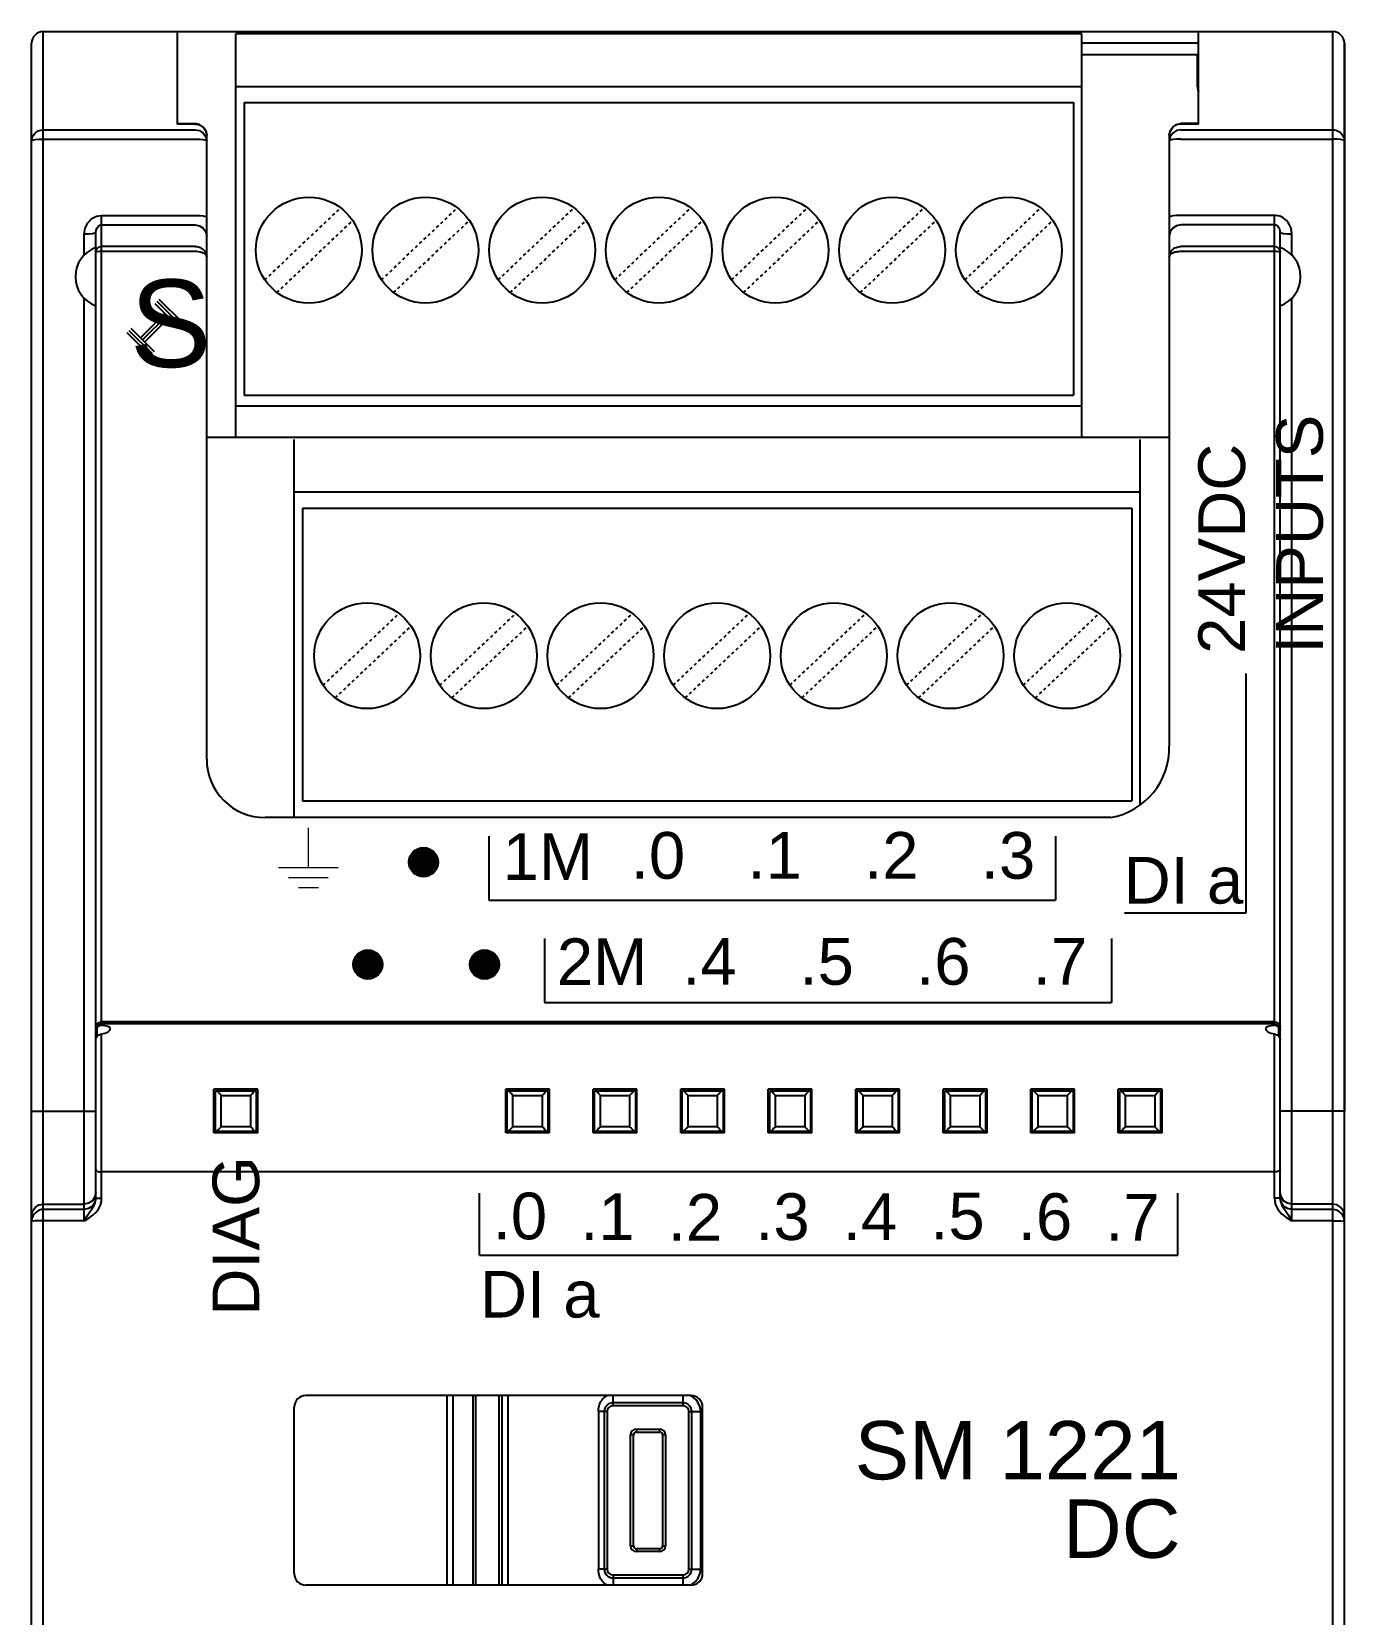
# Model space of a CAD drawing. Header units: inches. Extents: x 57 to 2760, y -193 to 2149.
# Drawn here: x 160 to 205, y 1549.4 to 1603.7 of the extents above; entities that cross this region are included whole.
import ezdxf

# ---------------------------------------------------------------- set-up
doc = ezdxf.new("R2010")
doc.units = ezdxf.units.IN
doc.header["$MEASUREMENT"] = 0
doc.linetypes.add('DOT', pattern=[0.2, 0.1, -0.1])
doc.styles.get("Standard").update_dxf_attribs({"font": 'arial.ttf'})

msp = doc.modelspace()

# ---------------------------------------------------------------- linework, layer by layer
at = {"color": 7, "linetype": 'Continuous'}
for p, q in [((160.37329, 1503.68422), (160.37329, 1603.68422)), ((160.37329, 1603.68422), (204.57329, 1603.68422)), ((164.97329, 1600.51791), (164.97329, 1603.68422)), ((199.97329, 1600.51791), (199.97329, 1603.68422)), ((204.57329, 1503.68422), (204.57329, 1603.68422)), ((159.97329, 1504.08422), (159.97329, 1603.28422)), ((166.97329, 1589.78895), (166.97329, 1603.60422)), ((195.97329, 1603.60422), (166.97329, 1603.60422)), ((195.97329, 1589.78895), (195.97329, 1603.60422)), ((199.97329, 1603.28422), (195.97329, 1603.28422)), ((204.97329, 1603.28422), (204.97329, 1566.68422)), ((204.97329, 1504.08422), (204.97329, 1603.28422)), ((199.97329, 1602.88422), (195.97329, 1602.88422)), ((199.92329, 1602.88422), (199.92329, 1601.88422)), ((195.97329, 1601.79422), (166.97329, 1601.79422)), ((199.97329, 1601.74784), (199.94488, 1601.74784)), ((167.26329, 1601.25422), (167.26329, 1591.22222)), ((167.26329, 1601.25422), (195.68329, 1601.25422)), ((195.68329, 1601.25422), (195.68329, 1591.22222)), ((164.97329, 1600.53058), (165.57329, 1600.53058)), ((165.57329, 1600.51791), (164.97329, 1600.51791)), ((165.72449, 1600.5009), (165.57329, 1600.53058)), ((199.1504, 1600.45221), (199.05727, 1600.36804)), ((199.25765, 1600.50138), (199.1504, 1600.45221)), ((199.22208, 1600.5009), (199.37329, 1600.53058)), ((199.37329, 1600.51791), (199.25765, 1600.50138)), ((199.97329, 1600.53058), (199.37329, 1600.53058)), ((199.97329, 1600.51791), (199.37329, 1600.51791)), ((160.37329, 1600.32249), (165.57329, 1600.32249)), ((160.37329, 1600.00264), (165.57329, 1600.00264)), ((165.94268, 1600.08424), (165.97329, 1599.93594)), ((165.97329, 1578.74631), (165.97329, 1600.13058)), ((198.97329, 1600.13058), (198.97329, 1579.20822)), ((199.00389, 1600.08424), (198.97329, 1599.93594)), ((199.37329, 1600.32249), (204.57329, 1600.32249)), ((199.37329, 1600.00264), (204.57329, 1600.00264)), ((162.37329, 1569.62007), (162.37329, 1597.38679)), ((162.37329, 1597.38679), (165.57329, 1597.38679)), ((202.57329, 1597.38679), (199.37329, 1597.38679)), ((202.57329, 1569.62007), (202.57329, 1597.38679)), ((161.77329, 1596.007), (161.77329, 1596.74021)), ((162.17329, 1569.47356), (162.17329, 1596.80036)), ((162.37329, 1597.06189), (165.57329, 1597.06189)), ((165.97329, 1595.96918), (165.97329, 1596.67552)), ((202.57329, 1597.06189), (199.37329, 1597.06189)), ((202.77329, 1569.47356), (202.77329, 1596.80039)), ((203.17329, 1596.007), (203.17329, 1596.74021)), ((165.57329, 1596.3199), (162.37329, 1596.3199)), ((165.57329, 1596.14705), (162.37329, 1596.14705)), ((202.57329, 1596.3199), (199.37329, 1596.3199)), ((202.57329, 1596.14705), (199.37329, 1596.14842)), ((161.77329, 1562.92192), (161.77329, 1594.56144)), ((203.17329, 1562.92192), (203.17329, 1594.56144)), ((167.26329, 1591.22222), (195.68329, 1591.22222)), ((166.97329, 1590.85511), (195.97329, 1590.85511)), ((165.97329, 1589.78895), (198.97329, 1589.78895)), ((168.97329, 1576.74622), (168.97329, 1589.70422)), ((197.97329, 1577.17599), (197.97329, 1589.70422)), ((197.97329, 1587.89422), (168.97329, 1587.89422)), ((169.26329, 1587.35422), (169.26329, 1577.32222)), ((169.26329, 1587.35422), (197.68329, 1587.35422)), ((197.68329, 1587.35422), (197.68329, 1577.32222)), ((169.26329, 1577.32222), (197.68329, 1577.32222)), ((196.97319, 1576.74622), (167.97329, 1576.74622)), ((172.90489, 1575.22286), (173.3978, 1575.71577)), ((172.91062, 1575.18219), (173.43846, 1575.71003)), ((172.91641, 1575.28079), (173.33987, 1575.70425)), ((172.91832, 1575.14349), (173.47717, 1575.70233)), ((172.92602, 1575.10478), (173.51587, 1575.69464)), ((172.92793, 1575.33871), (173.28194, 1575.69273)), ((172.93372, 1575.06608), (173.55458, 1575.68694)), ((172.93946, 1575.39664), (173.22402, 1575.6812)), ((172.94142, 1575.02737), (173.59328, 1575.67924)), ((172.95951, 1574.99906), (173.6216, 1575.66115)), ((172.9781, 1574.97124), (173.64942, 1575.64256)), ((172.99668, 1574.94343), (173.67723, 1575.62398)), ((173.01527, 1574.91561), (173.70505, 1575.60539)), ((173.01643, 1575.52001), (173.10064, 1575.60423)), ((173.03386, 1574.88779), (173.73287, 1575.5868)), ((173.05358, 1574.86111), (173.75955, 1575.56708)), ((173.0814, 1574.84252), (173.77814, 1575.53926)), ((173.10921, 1574.82393), (173.79672, 1575.51145)), ((173.13703, 1574.80535), (173.81531, 1575.48363)), ((173.16485, 1574.78676), (173.8339, 1575.45581)), ((173.19266, 1574.76817), (173.85248, 1575.428)), ((173.22365, 1574.75276), (173.8679, 1575.397)), ((173.26236, 1574.74506), (173.8756, 1575.3583)), ((173.30106, 1574.73736), (173.88329, 1575.31959)), ((173.33977, 1574.72967), (173.89099, 1575.28089)), ((173.37847, 1574.72197), (173.89869, 1575.24218)), ((173.42387, 1574.72096), (173.8997, 1575.19679)), ((173.48179, 1574.73248), (173.88818, 1575.13886)), ((173.53972, 1574.744), (173.87666, 1575.08094)), ((173.60131, 1574.75919), (173.86147, 1575.01935)), ((173.74116, 1574.85263), (173.76803, 1574.8795)), ((170.9989, 1571.71541), (171.49181, 1572.20832)), ((171.00464, 1571.67474), (171.53248, 1572.20258)), ((171.01042, 1571.77334), (171.43388, 1572.1968)), ((171.01234, 1571.63604), (171.57118, 1572.19488)), ((171.02003, 1571.59733), (171.60989, 1572.18719)), ((171.02195, 1571.83126), (171.37596, 1572.18527)), ((171.02773, 1571.55863), (171.64859, 1572.17949)), ((171.03347, 1571.88919), (171.31803, 1572.17375)), ((171.03543, 1571.51992), (171.6873, 1572.17179)), ((174.9989, 1571.71541), (175.49181, 1572.20832)), ((175.00464, 1571.67474), (175.53248, 1572.20258)), ((175.01042, 1571.77334), (175.43388, 1572.1968)), ((175.01234, 1571.63604), (175.57118, 1572.19488)), ((175.02003, 1571.59733), (175.60989, 1572.18719)), ((175.02195, 1571.83126), (175.37596, 1572.18527)), ((175.02773, 1571.55863), (175.64859, 1572.17949)), ((175.03347, 1571.88919), (175.31803, 1572.17375)), ((175.03543, 1571.51992), (175.6873, 1572.17179)), ((171.05352, 1571.49161), (171.71561, 1572.1537)), ((171.07211, 1571.46379), (171.74343, 1572.13511)), ((171.0907, 1571.43597), (171.77125, 1572.11652)), ((171.10928, 1571.40816), (171.79906, 1572.09794)), ((171.11044, 1572.01256), (171.19466, 1572.09678)), ((171.12787, 1571.38034), (171.82688, 1572.07935)), ((171.14759, 1571.35366), (171.85356, 1572.05963)), ((171.17541, 1571.33507), (171.87215, 1572.03181)), ((171.20322, 1571.31648), (171.89074, 1572.004)), ((171.23104, 1571.2979), (171.90932, 1571.97618)), ((171.25886, 1571.27931), (171.92791, 1571.94836)), ((171.28668, 1571.26072), (171.9465, 1571.92054)), ((171.31767, 1571.24531), (171.96191, 1571.88955)), ((171.35637, 1571.23761), (171.96961, 1571.85085)), ((171.39508, 1571.22991), (171.97731, 1571.81214)), ((171.43378, 1571.22221), (171.98501, 1571.77344)), ((171.47249, 1571.21452), (171.9927, 1571.73473)), ((171.51788, 1571.2135), (171.99372, 1571.68934)), ((171.57581, 1571.22503), (171.98219, 1571.63141)), ((175.05352, 1571.49161), (175.71561, 1572.1537)), ((175.07211, 1571.46379), (175.74343, 1572.13511)), ((175.0907, 1571.43597), (175.77125, 1572.11652)), ((175.10928, 1571.40816), (175.79906, 1572.09794)), ((175.11044, 1572.01256), (175.19466, 1572.09678)), ((175.12787, 1571.38034), (175.82688, 1572.07935)), ((175.14759, 1571.35366), (175.85356, 1572.05963)), ((175.17541, 1571.33507), (175.87215, 1572.03181)), ((175.20322, 1571.31648), (175.89074, 1572.004)), ((175.23104, 1571.2979), (175.90932, 1571.97618)), ((175.25886, 1571.27931), (175.92791, 1571.94836)), ((175.28668, 1571.26072), (175.9465, 1571.92054)), ((175.31767, 1571.24531), (175.96191, 1571.88955)), ((175.35637, 1571.23761), (175.96961, 1571.85085)), ((175.39508, 1571.22991), (175.97731, 1571.81214)), ((175.43378, 1571.22221), (175.98501, 1571.77344)), ((175.47249, 1571.21452), (175.9927, 1571.73473)), ((175.51788, 1571.2135), (175.99372, 1571.68934)), ((175.57581, 1571.22503), (175.98219, 1571.63141)), ((171.63373, 1571.23655), (171.97067, 1571.57349)), ((171.69532, 1571.25174), (171.95548, 1571.5119)), ((171.83517, 1571.34518), (171.86204, 1571.37205)), ((175.63373, 1571.23655), (175.97067, 1571.57349)), ((175.69532, 1571.25174), (175.95548, 1571.5119)), ((175.83517, 1571.34518), (175.86204, 1571.37205)), ((162.22329, 1569.25312), (162.22329, 1569.56094)), ((202.57329, 1569.7402), (162.37329, 1569.7402)), ((202.57329, 1569.6728), (162.37329, 1569.6728)), ((202.72329, 1569.25312), (202.72329, 1569.56094)), ((162.17329, 1563.6921), (162.17329, 1569.43507)), ((162.37329, 1563.69686), (162.37329, 1569.32986)), ((202.57329, 1563.69686), (202.57329, 1569.32986)), ((202.77329, 1563.69214), (202.77329, 1569.43507)), ((202.77329, 1564.68066), (202.77329, 1569.12725)), ((166.22329, 1565.93422), (166.22329, 1567.43422)), ((167.72329, 1567.43422), (166.22329, 1567.43422)), ((166.27329, 1565.98422), (166.27329, 1567.38422)), ((166.27329, 1567.38422), (167.67329, 1567.38422)), ((167.67329, 1567.38422), (167.67329, 1565.98422)), ((167.72329, 1565.93422), (167.72329, 1567.43422)), ((176.22329, 1565.93422), (176.22329, 1567.43422)), ((177.72329, 1567.43422), (176.22329, 1567.43422)), ((176.27329, 1565.98422), (176.27329, 1567.38422)), ((176.27329, 1567.38422), (177.67329, 1567.38422)), ((177.67329, 1567.38422), (177.67329, 1565.98422)), ((177.72329, 1565.93422), (177.72329, 1567.43422)), ((179.22329, 1565.93422), (179.22329, 1567.43422)), ((180.72329, 1567.43422), (179.22329, 1567.43422)), ((179.27329, 1565.98422), (179.27329, 1567.38422)), ((179.27329, 1567.38422), (180.67329, 1567.38422)), ((180.67329, 1567.38422), (180.67329, 1565.98422)), ((180.72329, 1565.93422), (180.72329, 1567.43422)), ((182.22329, 1565.93422), (182.22329, 1567.43422)), ((183.72329, 1567.43422), (182.22329, 1567.43422)), ((182.27329, 1565.98422), (182.27329, 1567.38422)), ((182.27329, 1567.38422), (183.67329, 1567.38422)), ((183.67329, 1567.38422), (183.67329, 1565.98422)), ((183.72329, 1565.93422), (183.72329, 1567.43422)), ((185.22329, 1565.93422), (185.22329, 1567.43422)), ((186.72329, 1567.43422), (185.22329, 1567.43422)), ((185.27329, 1565.98422), (185.27329, 1567.38422)), ((185.27329, 1567.38422), (186.67329, 1567.38422)), ((186.67329, 1567.38422), (186.67329, 1565.98422)), ((186.72329, 1565.93422), (186.72329, 1567.43422)), ((189.72329, 1567.43422), (188.22329, 1567.43422)), ((188.22329, 1565.93422), (188.22329, 1567.43422)), ((188.27329, 1567.38422), (189.67329, 1567.38422)), ((188.27329, 1565.98422), (188.27329, 1567.38422)), ((189.67329, 1567.38422), (189.67329, 1565.98422)), ((189.72329, 1565.93422), (189.72329, 1567.43422)), ((192.72329, 1567.43422), (191.22329, 1567.43422)), ((191.22329, 1565.93422), (191.22329, 1567.43422)), ((191.27329, 1567.38422), (192.67329, 1567.38422)), ((191.27329, 1565.98422), (191.27329, 1567.38422)), ((192.67329, 1567.38422), (192.67329, 1565.98422)), ((192.72329, 1565.93422), (192.72329, 1567.43422)), ((195.72329, 1567.43422), (194.22329, 1567.43422)), ((194.22329, 1565.93422), (194.22329, 1567.43422)), ((194.27329, 1567.38422), (195.67329, 1567.38422)), ((194.27329, 1565.98422), (194.27329, 1567.38422)), ((195.67329, 1567.38422), (195.67329, 1565.98422)), ((195.72329, 1565.93422), (195.72329, 1567.43422)), ((198.72329, 1567.43422), (197.22329, 1567.43422)), ((197.22329, 1565.93422), (197.22329, 1567.43422)), ((197.27329, 1567.38422), (198.67329, 1567.38422)), ((197.27329, 1565.98422), (197.27329, 1567.38422)), ((198.67329, 1567.38422), (198.67329, 1565.98422)), ((198.72329, 1565.93422), (198.72329, 1567.43422)), ((166.22329, 1567.18422), (166.27329, 1567.18422)), ((166.47329, 1567.21993), (167.47329, 1567.21993)), ((166.47336, 1566.1485), (166.47336, 1567.21993)), ((167.47321, 1567.21993), (167.47321, 1566.1485)), ((167.67329, 1567.18422), (167.72329, 1567.18422)), ((176.22329, 1567.18422), (176.27329, 1567.18422)), ((176.47329, 1567.21993), (177.47329, 1567.21993)), ((176.47336, 1566.1485), (176.47336, 1567.21993)), ((177.47321, 1567.21993), (177.47321, 1566.1485)), ((179.47329, 1567.21993), (180.47329, 1567.21993)), ((179.47336, 1566.1485), (179.47336, 1567.21993)), ((180.47321, 1567.21993), (180.47321, 1566.1485)), ((182.47329, 1567.21993), (183.47329, 1567.21993)), ((182.47336, 1566.1485), (182.47336, 1567.21993)), ((183.47321, 1567.21993), (183.47321, 1566.1485)), ((185.47329, 1567.21993), (186.47329, 1567.21993)), ((185.47336, 1566.1485), (185.47336, 1567.21993)), ((186.47321, 1567.21993), (186.47321, 1566.1485)), ((188.47329, 1567.21993), (189.47329, 1567.21993)), ((188.47336, 1566.1485), (188.47336, 1567.21993)), ((189.47321, 1567.21993), (189.47321, 1566.1485)), ((191.47329, 1567.21993), (192.47329, 1567.21993)), ((191.47336, 1566.1485), (191.47336, 1567.21993)), ((192.47321, 1567.21993), (192.47321, 1566.1485)), ((194.47329, 1567.21993), (195.47329, 1567.21993)), ((194.47336, 1566.1485), (194.47336, 1567.21993)), ((195.47321, 1567.21993), (195.47321, 1566.1485)), ((197.47329, 1567.21993), (198.47329, 1567.21993)), ((197.47336, 1566.1485), (197.47336, 1567.21993)), ((198.47321, 1567.21993), (198.47321, 1566.1485)), ((198.67329, 1567.18422), (198.72329, 1567.18422)), ((159.97329, 1566.68422), (162.17329, 1566.68422)), ((204.97329, 1566.68422), (202.77329, 1566.68422)), ((166.22329, 1566.18422), (166.27329, 1566.18422)), ((167.72329, 1565.93422), (166.22329, 1565.93422)), ((167.67329, 1565.98422), (166.27329, 1565.98422)), ((167.47329, 1566.1485), (166.47329, 1566.1485)), ((167.67329, 1566.18422), (167.72329, 1566.18422)), ((176.22329, 1566.18422), (176.27329, 1566.18422)), ((177.72329, 1565.93422), (176.22329, 1565.93422)), ((177.67329, 1565.98422), (176.27329, 1565.98422)), ((177.47329, 1566.1485), (176.47329, 1566.1485)), ((180.72329, 1565.93422), (179.22329, 1565.93422)), ((180.67329, 1565.98422), (179.27329, 1565.98422)), ((180.47329, 1566.1485), (179.47329, 1566.1485)), ((183.72329, 1565.93422), (182.22329, 1565.93422)), ((183.67329, 1565.98422), (182.27329, 1565.98422)), ((183.47329, 1566.1485), (182.47329, 1566.1485)), ((186.72329, 1565.93422), (185.22329, 1565.93422)), ((186.67329, 1565.98422), (185.27329, 1565.98422)), ((186.47329, 1566.1485), (185.47329, 1566.1485)), ((189.72329, 1565.93422), (188.22329, 1565.93422)), ((189.67329, 1565.98422), (188.27329, 1565.98422)), ((189.47329, 1566.1485), (188.47329, 1566.1485)), ((192.72329, 1565.93422), (191.22329, 1565.93422)), ((192.67329, 1565.98422), (191.27329, 1565.98422)), ((192.47329, 1566.1485), (191.47329, 1566.1485)), ((195.72329, 1565.93422), (194.22329, 1565.93422)), ((195.67329, 1565.98422), (194.27329, 1565.98422)), ((195.47329, 1566.1485), (194.47329, 1566.1485)), ((198.72329, 1565.93422), (197.22329, 1565.93422)), ((198.67329, 1565.98422), (197.27329, 1565.98422)), ((198.47329, 1566.1485), (197.47329, 1566.1485)), ((198.67329, 1566.18422), (198.72329, 1566.18422)), ((202.57329, 1564.60034), (162.37329, 1564.60034)), ((160.37329, 1563.4964), (161.77329, 1563.4964)), ((162.17329, 1563.89487), (162.14284, 1563.74238)), ((162.27329, 1563.69623), (162.37329, 1563.69686)), ((202.67329, 1563.69623), (202.57329, 1563.69686)), ((202.80373, 1563.74238), (202.77329, 1563.89487)), ((204.57329, 1563.4964), (203.17329, 1563.4964)), ((159.97329, 1544.45532), (159.97329, 1563.09792)), ((159.98267, 1562.99893), (159.97329, 1562.91312)), ((161.77329, 1563.3116), (160.37329, 1563.3116)), ((204.57329, 1563.3116), (203.17329, 1563.3116)), ((204.97329, 1544.27052), (204.97329, 1563.09792)), ((161.77329, 1562.92192), (160.37329, 1562.92192)), ((204.57329, 1562.92192), (203.17329, 1562.92192)), ((168.97329, 1550.83422), (168.97329, 1556.53422)), ((182.57329, 1556.93422), (169.37329, 1556.93422)), ((174.22167, 1550.43422), (174.22167, 1556.93422)), ((174.42074, 1550.43422), (174.42074, 1556.93422)), ((175.10329, 1550.43422), (175.10329, 1556.93422)), ((175.10329, 1550.43422), (175.10329, 1556.93422)), ((175.20329, 1550.43422), (175.20329, 1556.93422)), ((176.00329, 1550.43422), (176.00329, 1556.93422)), ((176.10329, 1550.43422), (176.10329, 1556.93422)), ((176.30329, 1550.43422), (176.30329, 1556.93422)), ((179.90329, 1556.58422), (179.90329, 1556.93422)), ((182.30329, 1556.68422), (179.90329, 1556.68422)), ((182.30329, 1556.58422), (179.90329, 1556.58422)), ((182.30329, 1556.58422), (182.30329, 1556.93422)), ((182.97329, 1550.83422), (182.97329, 1556.53422)), ((179.40329, 1556.38422), (179.40329, 1550.98422)), ((179.70329, 1556.38422), (179.40329, 1556.38422)), ((179.60329, 1556.38422), (179.60329, 1550.98422)), ((179.70329, 1556.38422), (179.70329, 1550.98422)), ((182.50329, 1550.98422), (182.50329, 1556.38422)), ((182.50329, 1556.38422), (182.90329, 1556.38422)), ((182.60329, 1550.98422), (182.60329, 1556.38422)), ((182.90329, 1556.38422), (182.90329, 1550.98422)), ((180.50329, 1551.78422), (180.50329, 1555.58422)), ((180.60329, 1555.58422), (180.50329, 1555.58422)), ((180.60329, 1551.78422), (180.60329, 1555.58422)), ((180.60329, 1551.78422), (180.60329, 1555.58422)), ((180.70329, 1555.78422), (180.70329, 1555.68422)), ((180.70329, 1555.78422), (181.50329, 1555.78422)), ((180.70329, 1555.68422), (181.50329, 1555.68422)), ((180.70329, 1555.68422), (181.50329, 1555.68422)), ((181.50329, 1555.68422), (181.50329, 1555.78422)), ((181.60329, 1555.58422), (181.60329, 1551.78422)), ((181.70329, 1555.58422), (181.60329, 1555.58422)), ((181.70329, 1555.58422), (181.70329, 1551.78422)), ((180.50329, 1551.78422), (180.60329, 1551.78422)), ((180.70329, 1551.68422), (180.70329, 1551.58422)), ((181.50329, 1551.68422), (180.70329, 1551.68422)), ((181.50329, 1551.68422), (180.70329, 1551.68422)), ((181.50329, 1551.58422), (180.70329, 1551.58422)), ((181.50329, 1551.58422), (181.50329, 1551.68422)), ((181.60329, 1551.78422), (181.70329, 1551.78422)), ((179.70329, 1550.98422), (179.40329, 1550.98422)), ((179.90329, 1550.78422), (179.90328, 1550.43422)), ((179.90329, 1550.78422), (182.30329, 1550.78422)), ((179.90329, 1550.68422), (182.30329, 1550.68422)), ((179.90329, 1550.68422), (182.30329, 1550.68422)), ((182.30329, 1550.43422), (182.30329, 1550.78422)), ((182.50329, 1550.98422), (182.90329, 1550.98422)), ((182.57329, 1550.43422), (169.37329, 1550.43422))]:
    msp.add_line(p, q, dxfattribs=at)
at = {"linetype": 'DOT'}
for p, q in [((167.96743, 1595.18099), (170.56651, 1597.64304)), ((168.38006, 1594.7454), (170.97914, 1597.20745)), ((171.96743, 1595.18099), (174.56651, 1597.64304)), ((172.38006, 1594.7454), (174.97914, 1597.20745)), ((175.96743, 1595.18099), (178.56651, 1597.64304)), ((176.38006, 1594.7454), (178.97914, 1597.20745)), ((179.96743, 1595.18099), (182.56651, 1597.64304)), ((180.38006, 1594.7454), (182.97914, 1597.20745)), ((183.96743, 1595.18099), (186.56651, 1597.64304)), ((184.38006, 1594.7454), (186.97914, 1597.20745)), ((187.96743, 1595.18099), (190.56651, 1597.64304)), ((188.38006, 1594.7454), (190.97914, 1597.20745)), ((191.96743, 1595.18099), (194.56651, 1597.64304)), ((192.38006, 1594.7454), (194.97914, 1597.20745)), ((169.96743, 1581.28099), (172.56651, 1583.74304)), ((173.96743, 1581.28099), (176.56651, 1583.74304)), ((177.96743, 1581.28099), (180.56651, 1583.74304)), ((181.96743, 1581.28099), (184.56651, 1583.74304)), ((185.96743, 1581.28099), (188.56651, 1583.74304)), ((189.96743, 1581.28099), (192.56651, 1583.74304)), ((193.96743, 1581.28099), (196.56651, 1583.74304)), ((170.38006, 1580.8454), (172.97914, 1583.30745)), ((174.38006, 1580.8454), (176.97914, 1583.30745)), ((178.38006, 1580.8454), (180.97914, 1583.30745)), ((182.38006, 1580.8454), (184.97914, 1583.30745)), ((186.38006, 1580.8454), (188.97914, 1583.30745)), ((190.38006, 1580.8454), (192.97914, 1583.30745)), ((194.38006, 1580.8454), (196.97914, 1583.30745))]:
    msp.add_line(p, q, dxfattribs=at)
for p, q in [((164.26653, 1594.443), (165.06821, 1593.65108)), ((164.33679, 1594.51416), (165.13847, 1593.72224)), ((164.54551, 1594.03024), (163.70696, 1593.19201)), ((164.61621, 1593.95952), (163.77765, 1593.12129)), ((164.68691, 1593.88879), (163.84835, 1593.05056)), ((164.19627, 1594.37184), (164.99795, 1593.57993)), ((163.23629, 1593.37493), (164.03797, 1592.58301)), ((163.30655, 1593.44609), (164.10823, 1592.65417)), ((163.37681, 1593.51724), (164.17849, 1592.72533)), ((201.59361, 1581.67871), (201.59361, 1573.46774)), ((175.6436, 1576.1037), (175.6436, 1573.90911)), ((195.0736, 1576.1037), (195.0736, 1573.90911)), ((175.6436, 1573.90911), (195.0736, 1573.90911)), ((201.59361, 1573.46774), (197.44085, 1573.46774)), ((177.55717, 1572.59625), (177.55717, 1570.40166)), ((196.98717, 1572.59625), (196.98717, 1570.40166)), ((177.55717, 1570.40166), (196.98717, 1570.40166)), ((175.32887, 1561.74951), (175.32887, 1563.86554)), ((199.26797, 1561.74951), (199.26797, 1563.86554)), ((175.32887, 1561.74951), (199.26797, 1561.74951))]:
    msp.add_line(p, q)
at = {"color": 7, "linetype": 'Continuous', "lineweight": 15}
for p, q in [((169.4601, 1575.0319), (169.4601, 1576.3969)), ((168.43635, 1575.0319), (170.48385, 1575.0319)), ((168.7776, 1574.69065), (170.1426, 1574.69065)), ((169.11885, 1574.3494), (169.80135, 1574.3494))]:
    msp.add_line(p, q, dxfattribs=at)
at = {"color": 7, "linetype": 'Continuous'}
for points in [[(165.57329, 1600.51791), (165.68892, 1600.50138), (165.79617, 1600.45221), (165.8893, 1600.36804), (165.95214, 1600.25484), (165.97329, 1600.13058)], [(165.97329, 1600.13058), (165.94389, 1600.28109), (165.85684, 1600.41271), (165.72449, 1600.5009)], [(198.97329, 1600.13058), (199.00268, 1600.28109), (199.08973, 1600.41271), (199.22208, 1600.5009)], [(159.97329, 1599.93594), (159.97782, 1599.99395), (159.99315, 1600.05624), (160.02169, 1600.12026), (160.06532, 1600.18261), (160.12492, 1600.23895), (160.1991, 1600.28392), (160.28383, 1600.3127), (160.37329, 1600.32249)], [(159.97329, 1599.93594), (160.0034, 1599.96133), (160.09003, 1599.98303), (160.21994, 1599.99754), (160.37329, 1600.00264)], [(165.57329, 1600.32249), (165.72539, 1600.29345), (165.85562, 1600.20976), (165.94268, 1600.08424)], [(165.57329, 1600.00264), (165.72539, 1599.99763), (165.85562, 1599.98319), (165.94268, 1599.96153), (165.97329, 1599.93594)], [(199.05727, 1600.36804), (198.99443, 1600.25484), (198.97329, 1600.13058)], [(199.37329, 1600.00264), (199.22118, 1599.99763), (199.09095, 1599.98319), (199.00389, 1599.96153), (198.97329, 1599.93594)], [(199.37329, 1600.32249), (199.22118, 1600.29345), (199.09095, 1600.20976), (199.00389, 1600.08424)], [(204.57329, 1600.32249), (204.63328, 1600.31812), (204.69775, 1600.3033), (204.76402, 1600.27571), (204.82855, 1600.23354), (204.88686, 1600.17593), (204.93339, 1600.10422), (204.96317, 1600.02233), (204.97329, 1599.93594)], [(204.97329, 1599.93594), (204.94317, 1599.96133), (204.85654, 1599.98303), (204.72663, 1599.99754), (204.57329, 1600.00264)], [(161.77329, 1596.74021), (161.80601, 1596.95076), (161.89819, 1597.13505), (162.03505, 1597.27417), (162.19821, 1597.35856), (162.37329, 1597.38679)], [(165.57329, 1597.38679), (165.72636, 1597.38211), (165.85613, 1597.36879), (165.94284, 1597.34885), (165.97329, 1597.32532)], [(199.37329, 1597.38679), (199.22021, 1597.38211), (199.09044, 1597.36879), (199.00373, 1597.34885), (198.97329, 1597.32532)], [(203.17329, 1596.74021), (203.16218, 1596.86402), (203.13328, 1596.97228), (203.09189, 1597.0653), (203.04188, 1597.14395), (202.98665, 1597.20881), (202.92926, 1597.26065), (202.87172, 1597.3011), (202.81446, 1597.33223), (202.75672, 1597.35582), (202.69733, 1597.37281), (202.636, 1597.38325), (202.57329, 1597.38679)], [(162.17329, 1596.80039), (162.14283, 1596.77736), (162.05612, 1596.75784), (161.92635, 1596.74479), (161.77329, 1596.74021)], [(162.17329, 1596.80036), (162.18418, 1596.88544), (162.2149, 1596.96), (162.26058, 1597.01636), (162.31505, 1597.05053), (162.37329, 1597.06189)], [(165.57329, 1597.06189), (165.72636, 1597.03248), (165.85613, 1596.94872), (165.94284, 1596.82337), (165.97329, 1596.67552)], [(199.37329, 1597.06189), (199.22021, 1597.03248), (199.09044, 1596.94872), (199.00373, 1596.82337), (198.97329, 1596.67552)], [(202.77329, 1596.80039), (202.76958, 1596.85044), (202.75995, 1596.89421), (202.74615, 1596.93182), (202.72948, 1596.96363), (202.71107, 1596.98987), (202.69194, 1597.01085), (202.67276, 1597.02721), (202.65367, 1597.03981), (202.63443, 1597.04935), (202.61463, 1597.05623), (202.59419, 1597.06045), (202.57329, 1597.06189)], [(203.17329, 1596.74021), (203.02021, 1596.74479), (202.89044, 1596.75784), (202.80373, 1596.77736), (202.77329, 1596.80039)], [(162.17329, 1596.12671), (162.18851, 1596.20064), (162.23186, 1596.26331), (162.29675, 1596.30519), (162.37329, 1596.3199)], [(162.37329, 1596.14705), (162.2965, 1596.14549), (162.23123, 1596.14103), (162.18815, 1596.13441), (162.17329, 1596.12671)], [(165.57329, 1596.3199), (165.63812, 1596.31526), (165.69544, 1596.30315), (165.74532, 1596.28581), (165.78842, 1596.26486), (165.82567, 1596.24128), (165.85807, 1596.21547), (165.88665, 1596.18716), (165.91188, 1596.15592), (165.93331, 1596.12202), (165.95041, 1596.08611), (165.96283, 1596.04888), (165.97049, 1596.01063), (165.97329, 1595.96922)], [(165.97329, 1595.96919), (165.97049, 1595.99021), (165.96283, 1596.0096), (165.95041, 1596.02848), (165.93332, 1596.04669), (165.91189, 1596.06388), (165.88666, 1596.07972), (165.85808, 1596.09408), (165.8257, 1596.10716), (165.78845, 1596.11912), (165.74536, 1596.12975), (165.69548, 1596.13855), (165.63818, 1596.14469), (165.57337, 1596.14705)], [(198.97329, 1595.96917), (198.97602, 1596.01015), (198.98412, 1596.05029), (198.99738, 1596.08909), (199.01549, 1596.126), (199.03808, 1596.16056), (199.0647, 1596.19235), (199.09501, 1596.22113), (199.12871, 1596.24671), (199.16532, 1596.26877), (199.20419, 1596.28702), (199.24463, 1596.30126), (199.28609, 1596.31146), (199.32872, 1596.31771), (199.37329, 1596.3199)], [(199.37329, 1596.14705), (199.32872, 1596.14595), (199.28609, 1596.14278), (199.24463, 1596.1376), (199.20418, 1596.13038), (199.16531, 1596.12112), (199.12871, 1596.10993), (199.09501, 1596.09695), (199.0647, 1596.08236), (199.03808, 1596.06623), (199.01549, 1596.04871), (198.99738, 1596.02999), (198.98412, 1596.01032), (198.97602, 1595.98997), (198.97329, 1595.96919)], [(202.57329, 1596.3199), (202.64886, 1596.30557), (202.71378, 1596.26421), (202.75795, 1596.20089), (202.77329, 1596.12671)], [(202.77329, 1596.12671), (202.75795, 1596.13452), (202.71378, 1596.14119), (202.64886, 1596.14555), (202.57329, 1596.14705)], [(162.17329, 1569.55633), (162.18384, 1569.61528), (162.21313, 1569.66646), (162.25678, 1569.70578), (162.31161, 1569.73124), (162.37329, 1569.7402)], [(162.37329, 1569.6728), (162.29675, 1569.65764), (162.23186, 1569.61445), (162.18851, 1569.54981), (162.17329, 1569.47356)], [(162.22329, 1569.56094), (162.1861, 1569.50211), (162.17329, 1569.43507)], [(162.37329, 1569.62007), (162.29144, 1569.60763), (162.22329, 1569.56094)], [(162.67329, 1569.5033), (162.65233, 1569.54683), (162.59113, 1569.58141), (162.495, 1569.60576), (162.37329, 1569.62007)], [(162.37329, 1569.32986), (162.495, 1569.36039), (162.59113, 1569.4041), (162.65233, 1569.45399), (162.67329, 1569.5033)], [(202.57329, 1569.62007), (202.45157, 1569.60576), (202.35544, 1569.58141), (202.29424, 1569.54683), (202.27329, 1569.5033)], [(202.27329, 1569.5033), (202.29424, 1569.45399), (202.35544, 1569.4041), (202.45157, 1569.36039), (202.57329, 1569.32986)], [(202.57329, 1569.7402), (202.63488, 1569.73126), (202.68955, 1569.70594), (202.73323, 1569.66672), (202.76269, 1569.61537), (202.77329, 1569.55633)], [(202.57329, 1569.6728), (202.64982, 1569.65764), (202.71471, 1569.61445), (202.75806, 1569.54981), (202.77329, 1569.47356)], [(202.72329, 1569.56094), (202.65515, 1569.60762), (202.57329, 1569.62007)], [(202.77329, 1569.43507), (202.76041, 1569.50227), (202.72329, 1569.56094)], [(162.17329, 1569.12725), (162.1861, 1569.19429), (162.22329, 1569.25312)], [(162.22329, 1569.25312), (162.29145, 1569.30337), (162.37329, 1569.32986)], [(202.57329, 1569.32986), (202.65516, 1569.30334), (202.72329, 1569.25312)], [(202.72329, 1569.25312), (202.76041, 1569.19445), (202.77329, 1569.12725)], [(166.47329, 1567.21993), (166.4191, 1567.275), (166.3666, 1567.32974), (166.31595, 1567.38422)], [(167.47329, 1567.21993), (167.52747, 1567.275), (167.57997, 1567.32974), (167.63062, 1567.38422)], [(176.47329, 1567.21993), (176.41903, 1567.27507), (176.36654, 1567.32981), (176.31595, 1567.38422)], [(177.47329, 1567.21993), (177.52754, 1567.27507), (177.58003, 1567.32981), (177.63062, 1567.38422)], [(179.47329, 1567.21993), (179.41904, 1567.27505), (179.36655, 1567.3298), (179.31595, 1567.38422)], [(180.47329, 1567.21993), (180.52753, 1567.27505), (180.58002, 1567.3298), (180.63062, 1567.38422)], [(182.47329, 1567.21993), (182.41906, 1567.27504), (182.36656, 1567.32979), (182.31595, 1567.38422)], [(183.47329, 1567.21993), (183.52751, 1567.27504), (183.58001, 1567.32979), (183.63062, 1567.38422)], [(185.47329, 1567.21993), (185.41907, 1567.27503), (185.36658, 1567.32977), (185.31595, 1567.38422)], [(186.47329, 1567.21993), (186.5275, 1567.27503), (186.57999, 1567.32977), (186.63062, 1567.38422)], [(188.47329, 1567.21993), (188.41908, 1567.27502), (188.36659, 1567.32976), (188.31595, 1567.38422)], [(189.47329, 1567.21993), (189.52749, 1567.27502), (189.57998, 1567.32976), (189.63062, 1567.38422)], [(191.47329, 1567.21993), (191.41909, 1567.27501), (191.36659, 1567.32975), (191.31595, 1567.38422)], [(192.47329, 1567.21993), (192.52748, 1567.27501), (192.57997, 1567.32975), (192.63062, 1567.38422)], [(194.47329, 1567.21993), (194.4191, 1567.275), (194.3666, 1567.32975), (194.31595, 1567.38422)], [(195.47329, 1567.21993), (195.52747, 1567.275), (195.57997, 1567.32975), (195.63062, 1567.38422)], [(197.47329, 1567.21993), (197.4191, 1567.275), (197.3666, 1567.32974), (197.31595, 1567.38422)], [(198.47329, 1567.21993), (198.52747, 1567.275), (198.57997, 1567.32974), (198.63062, 1567.38422)], [(166.47329, 1566.1485), (166.4191, 1566.09344), (166.3666, 1566.03869), (166.31595, 1565.98422)], [(167.47329, 1566.1485), (167.52747, 1566.09344), (167.57997, 1566.03869), (167.63062, 1565.98422)], [(176.47329, 1566.1485), (176.41903, 1566.09337), (176.36654, 1566.03862), (176.31595, 1565.98422)], [(177.47329, 1566.1485), (177.52754, 1566.09337), (177.58003, 1566.03862), (177.63062, 1565.98422)], [(179.47329, 1566.1485), (179.41904, 1566.09338), (179.36655, 1566.03864), (179.31595, 1565.98422)], [(180.47329, 1566.1485), (180.52753, 1566.09338), (180.58002, 1566.03864), (180.63062, 1565.98422)], [(182.47329, 1566.1485), (182.41906, 1566.0934), (182.36656, 1566.03865), (182.31595, 1565.98422)], [(183.47329, 1566.1485), (183.52751, 1566.0934), (183.58001, 1566.03865), (183.63062, 1565.98422)], [(185.47329, 1566.1485), (185.41907, 1566.09341), (185.36658, 1566.03866), (185.31595, 1565.98422)], [(186.47329, 1566.1485), (186.5275, 1566.09341), (186.57999, 1566.03866), (186.63062, 1565.98422)], [(188.47329, 1566.1485), (188.41908, 1566.09342), (188.36659, 1566.03868), (188.31595, 1565.98422)], [(189.47329, 1566.1485), (189.52749, 1566.09342), (189.57998, 1566.03868), (189.63062, 1565.98422)], [(191.47329, 1566.1485), (191.41909, 1566.09343), (191.36659, 1566.03868), (191.31595, 1565.98422)], [(192.47329, 1566.1485), (192.52748, 1566.09343), (192.57997, 1566.03868), (192.63062, 1565.98422)], [(194.47329, 1566.1485), (194.4191, 1566.09344), (194.3666, 1566.03869), (194.31595, 1565.98422)], [(195.47329, 1566.1485), (195.52747, 1566.09344), (195.57997, 1566.03869), (195.63062, 1565.98422)], [(197.47329, 1566.1485), (197.4191, 1566.09344), (197.3666, 1566.03869), (197.31595, 1565.98422)], [(198.47329, 1566.1485), (198.52747, 1566.09344), (198.57997, 1566.03869), (198.63062, 1565.98422)], [(162.17329, 1564.68066), (162.18719, 1564.65083), (162.22848, 1564.62489), (162.29334, 1564.60691), (162.37329, 1564.60034)], [(202.77329, 1564.68066), (202.75938, 1564.65083), (202.71809, 1564.62489), (202.65323, 1564.60691), (202.57329, 1564.60034)], [(159.97329, 1563.09792), (160.00373, 1563.25041), (160.09044, 1563.37968), (160.22021, 1563.46606), (160.37329, 1563.4964)], [(162.14284, 1563.74238), (162.05613, 1563.61311), (161.92636, 1563.52673), (161.77329, 1563.4964)], [(161.77329, 1562.92192), (161.93109, 1563.01628), (162.06893, 1563.11494), (162.18376, 1563.22426), (162.27163, 1563.34286), (162.33087, 1563.46492), (162.36347, 1563.58459), (162.37329, 1563.69686)], [(162.16983, 1563.69279), (162.14284, 1563.55758), (162.05613, 1563.42831), (161.92636, 1563.34193), (161.77329, 1563.3116)], [(161.77329, 1562.92192), (161.87856, 1563.09804), (161.97029, 1563.23383), (162.04676, 1563.34291), (162.10544, 1563.43976), (162.14499, 1563.53006), (162.16674, 1563.61458), (162.17329, 1563.6921)], [(162.17329, 1563.6921), (162.20008, 1563.69448), (162.27329, 1563.69623)], [(202.57329, 1563.69686), (202.60069, 1563.50986), (202.6835, 1563.32906), (202.82203, 1563.1635), (202.9986, 1563.02719), (203.17329, 1562.92192)], [(202.77329, 1563.6921), (202.74649, 1563.69448), (202.67329, 1563.69623)], [(202.77329, 1563.69214), (202.79162, 1563.5619), (202.84703, 1563.4288), (202.93934, 1563.28576), (203.05669, 1563.11576), (203.17329, 1562.92192)], [(203.17329, 1563.3116), (203.02021, 1563.34193), (202.89044, 1563.42831), (202.80373, 1563.55758), (202.77673, 1563.69283)], [(203.17329, 1563.4964), (203.02021, 1563.52673), (202.89044, 1563.61311), (202.80373, 1563.74238)], [(204.97329, 1563.09792), (204.94284, 1563.25041), (204.85613, 1563.37968), (204.72636, 1563.46606), (204.57329, 1563.4964)], [(160.37329, 1563.3116), (160.30961, 1563.30652), (160.2426, 1563.28973), (160.17519, 1563.2593), (160.11101, 1563.21399), (160.05451, 1563.15383), (160.01045, 1563.08085), (159.98267, 1562.99893)], [(204.88092, 1563.16781), (204.82179, 1563.22537), (204.74815, 1563.2715), (204.66352, 1563.30133), (204.57329, 1563.3116)], [(204.97329, 1562.91312), (204.96871, 1562.97324), (204.95322, 1563.03774), (204.92451, 1563.10381), (204.88092, 1563.16781)], [(160.37329, 1562.92192), (160.21965, 1562.92124), (160.0895, 1562.91932), (160.00296, 1562.91644), (159.97329, 1562.91312)], [(204.57329, 1562.92192), (204.72692, 1562.92124), (204.85707, 1562.91932), (204.94361, 1562.91644), (204.97329, 1562.91312)], [(179.40329, 1556.38422), (179.40431, 1556.42907), (179.40793, 1556.47638), (179.41508, 1556.52638), (179.4266, 1556.5782), (179.44275, 1556.62976), (179.46333, 1556.67943), (179.48789, 1556.72617), (179.516, 1556.76955), (179.54747, 1556.80956), (179.58201, 1556.84604), (179.61922, 1556.87869), (179.65857, 1556.90721), (179.69943, 1556.93135), (179.70555, 1556.93422)], [(179.70555, 1550.43422), (179.69939, 1550.43711), (179.65852, 1550.46126), (179.61917, 1550.4898), (179.58195, 1550.52246), (179.54741, 1550.55895), (179.51594, 1550.59897), (179.48782, 1550.64238), (179.46328, 1550.68913), (179.44272, 1550.73878), (179.42659, 1550.79029), (179.41508, 1550.84204), (179.40793, 1550.89202), (179.40431, 1550.93934), (179.40329, 1550.98422)]]:
    msp.add_lwpolyline(points, dxfattribs=at)
for centre, radius in [((169.47329, 1596.19422), 1.815), ((173.47329, 1596.19422), 1.815), ((177.47329, 1596.19422), 1.815), ((181.47329, 1596.19422), 1.815), ((185.47329, 1596.19422), 1.815), ((189.47329, 1596.19422), 1.815), ((193.47329, 1596.19422), 1.815), ((171.47329, 1582.29422), 1.815), ((175.47329, 1582.29422), 1.815), ((179.47329, 1582.29422), 1.815), ((183.47329, 1582.29422), 1.815), ((187.47329, 1582.29422), 1.815), ((191.47329, 1582.29422), 1.815), ((195.47329, 1582.29422), 1.815), ((173.40371, 1575.21695), 0.5), ((171.49772, 1571.7095), 0.5), ((175.49772, 1571.7095), 0.5)]:
    msp.add_circle(centre, radius, dxfattribs=at)
for centre, radius, start, end in [((160.37329, 1603.28422), 0.4, 90, 180), ((204.57329, 1603.28422), 0.4, 0, 90), ((200.72329, 1601.88422), 0.8, 180, 199.697267), ((162.53757, 1595.28422), 1.06429, 110.01596, 249.98404), ((202.409, 1595.28422), 1.06429, 290.01596, 69.98404), ((167.97329, 1578.74622), 2, 179.997323, 270), ((196.53421, 1579.14627), 2.43986, 280.365181, 1.455004), ((177.87329, 1567.38422), 0.2, 180, 219.509619), ((177.87329, 1567.38422), 0.2, 210, 219.509619), ((179.07329, 1567.38422), 0.2, 320.490381, 0), ((180.87329, 1567.38422), 0.2, 180, 219.509619), ((180.87329, 1567.38422), 0.2, 210, 219.509619), ((182.07329, 1567.38422), 0.2, 320.490381, 0), ((183.87329, 1567.38422), 0.2, 180, 219.509619), ((183.87329, 1567.38422), 0.2, 210, 219.509619), ((185.07329, 1567.38422), 0.2, 320.490381, 0), ((186.87329, 1567.38422), 0.2, 180, 219.509619), ((186.87329, 1567.38422), 0.2, 210, 219.509619), ((188.07329, 1567.38422), 0.2, 320.490381, 0), ((189.87329, 1567.38422), 0.2, 180, 219.509619), ((189.87329, 1567.38422), 0.2, 210, 219.509619), ((191.07329, 1567.38422), 0.2, 320.490381, 0), ((192.87329, 1567.38422), 0.2, 180, 219.509619), ((192.87329, 1567.38422), 0.2, 210, 219.509619), ((194.07329, 1567.38422), 0.2, 320.490381, 0), ((195.87329, 1567.38422), 0.2, 180, 219.509619), ((195.87329, 1567.38422), 0.2, 210, 219.509619), ((197.07329, 1567.38422), 0.2, 320.490381, 0), ((177.87329, 1565.98422), 0.2, 140.490381, 180), ((177.87329, 1565.98422), 0.2, 140.490381, 150), ((179.07329, 1565.98422), 0.2, 0, 39.509619), ((179.07329, 1565.98422), 0.2, 0, 39.509599), ((180.87329, 1565.98422), 0.2, 140.490381, 180), ((180.87329, 1565.98422), 0.2, 140.490381, 150), ((182.07329, 1565.98422), 0.2, 0, 39.509619), ((182.07329, 1565.98422), 0.2, 0, 39.509599), ((183.87329, 1565.98422), 0.2, 140.490381, 180), ((183.87329, 1565.98422), 0.2, 140.490381, 150), ((185.07329, 1565.98422), 0.2, 0, 39.509619), ((185.07329, 1565.98422), 0.2, 0, 39.509599), ((186.87329, 1565.98422), 0.2, 140.490381, 180), ((186.87329, 1565.98422), 0.2, 140.490381, 150), ((188.07329, 1565.98422), 0.2, 0, 39.509619), ((188.07329, 1565.98422), 0.2, 0, 39.509599), ((189.87329, 1565.98422), 0.2, 140.490381, 180), ((189.87329, 1565.98422), 0.2, 140.490381, 150), ((191.07329, 1565.98422), 0.2, 0, 39.509619), ((191.07329, 1565.98422), 0.2, 0, 39.509599), ((192.87329, 1565.98422), 0.2, 140.490381, 180), ((192.87329, 1565.98422), 0.2, 140.490381, 150), ((194.07329, 1565.98422), 0.2, 0, 39.509619), ((194.07329, 1565.98422), 0.2, 0, 39.509599), ((195.87329, 1565.98422), 0.2, 140.490381, 180), ((195.87329, 1565.98422), 0.2, 140.490381, 150), ((197.07329, 1565.98422), 0.2, 0, 39.509619), ((197.07329, 1565.98422), 0.2, 0, 39.509599), ((169.37329, 1556.53422), 0.4, 90, 180), ((179.90329, 1556.38422), 0.3, 90, 180.00166), ((179.90329, 1556.38422), 0.2, 90, 180), ((182.30329, 1556.38422), 0.3, 0, 90), ((182.30329, 1556.38422), 0.3, 0.000002, 89.999999), ((182.30329, 1556.38422), 0.2, 0, 90), ((182.30329, 1556.38422), 0.6, 0, 67.607836), ((182.57329, 1556.53422), 0.4, 0, 90), ((180.70329, 1555.58422), 0.2, 90, 180), ((180.70329, 1555.58422), 0.1, 90, 180), ((181.50329, 1555.58422), 0.2, 0, 90), ((181.50329, 1555.58422), 0.1, 0, 90), ((181.50329, 1555.58422), 0.1, 0, 90), ((180.70329, 1551.78422), 0.2, 180, 270), ((180.70329, 1551.78422), 0.1, 180, 270), ((180.70329, 1551.78422), 0.1, 180, 270), ((181.50329, 1551.78422), 0.1, 270, 0), ((181.50329, 1551.78422), 0.2, 270, 0), ((169.37329, 1550.83422), 0.4, 180, 270), ((179.90329, 1550.98422), 0.3, 179.998328, 269.999999), ((179.90329, 1550.98422), 0.3, 180, 270), ((179.90329, 1550.98422), 0.2, 180, 270), ((182.30329, 1550.98422), 0.3, 270, 0), ((182.30329, 1550.98422), 0.2, 270, 0), ((182.57329, 1550.83422), 0.4, 270, 0), ((182.30329, 1550.98422), 0.6, 299.991389, 0)]:
    msp.add_arc(centre, radius, start, end, dxfattribs=at)

# ---------------------------------------------------------------- texts
for s, insert, char_height, width, attachment_point in [('S', (163.33812, 1595.18555), 3, 4.2892434, 1), ('1M', (177.6699, 1576.20938), 1.6, 5.3067617, 2), ('.0', (181.44409, 1576.2496), 1.6, 5.3067617, 2), ('.1', (185.44409, 1576.2496), 1.6, 5.3067617, 2), ('.2', (189.44409, 1576.2496), 1.6, 5.3067617, 2), ('.3', (193.44409, 1576.2496), 1.6, 5.3067617, 2), ('DI a', (197.40666, 1574.58618), 1.6, 5.3067617, 4), ('2M', (179.53015, 1572.60437), 1.6, 5.3067617, 2), ('.4', (183.20771, 1572.6143), 1.6, 5.3067617, 2), ('.5', (187.22691, 1572.6165), 1.6, 5.3067617, 2), ('.6', (191.22691, 1572.6165), 1.6, 5.3067617, 2), ('.7', (195.22691, 1572.6165), 1.6, 5.3067617, 2), ('.0', (176.71139, 1562.26596), 1.6, 6.9302573, 8), ('.1', (179.71139, 1562.26596), 1.6, 6.9302573, 8), ('.2', (182.71139, 1562.24338), 1.6, 6.9302573, 8), ('.3', (185.71133, 1562.24338), 1.6, 6.9302573, 8), ('.4', (188.71132, 1562.26596), 1.6, 6.9302573, 8), ('.5', (191.71132, 1562.26596), 1.6, 6.9302573, 8), ('.6', (194.71132, 1562.24338), 1.6, 6.9302573, 8), ('.7', (197.71126, 1562.24338), 1.6, 6.9302573, 8), ('DI a', (175.34177, 1560.39746), 1.6, 5.4702222, 4), ('SM 1221', (199.36879, 1556.05989), 2, 16.32, 3), ('DC', (199.35758, 1553.37095), 2, 16.32, 3)]:
    msp.add_mtext(s, dxfattribs=dict(insert=insert, char_height=char_height, width=width, attachment_point=attachment_point))
at = {"char_height": 1.6, "attachment_point": 1, "rotation": 90}
for s, insert, width in [('24VDC INPUTS', (199.96862, 1582.35725), 12.8565333), ('DIAG', (166.17433, 1559.67087), 4.9866667)]:
    msp.add_mtext(s, dxfattribs=dict(at, insert=insert, width=width))

doc.saveas('drawing.dxf')
